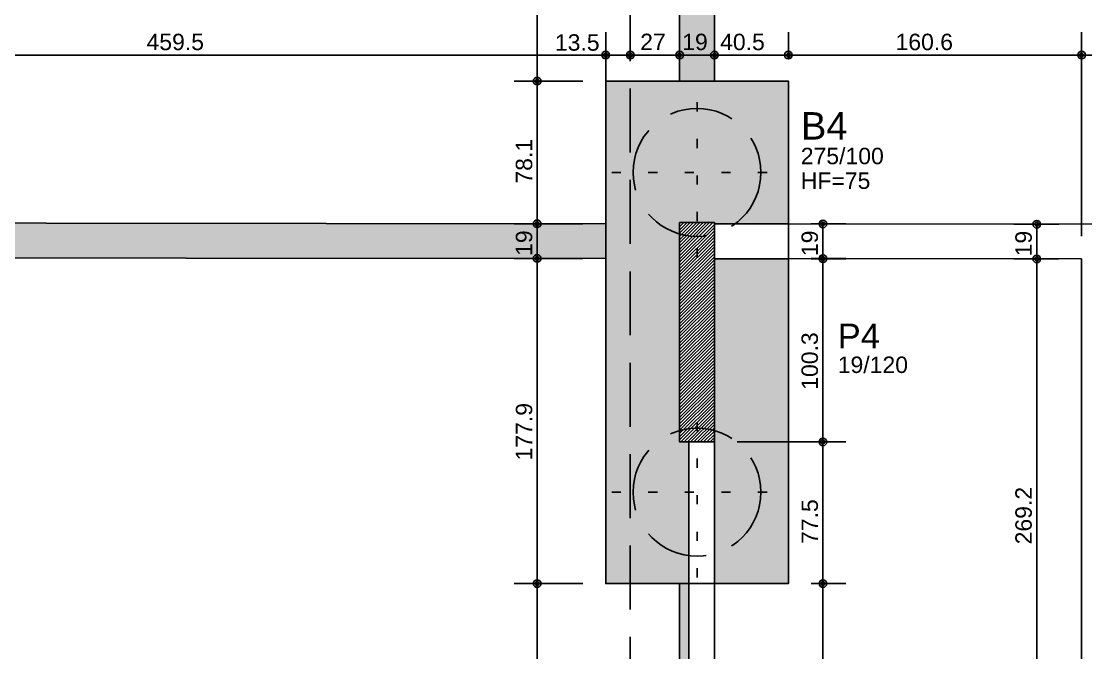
# Model space of a CAD drawing. Extents: x 0 to 119, y 0 to 84.
# Drawn here: x 12.41 to 24.06, y 43.2 to 50.11 of the extents above; entities that cross this region are included whole.
import ezdxf

# ---------------------------------------------------------------- set-up
doc = ezdxf.new("R2010")
doc.units = 0
doc.header["$MEASUREMENT"] = 0
doc.linetypes.add('ESTILO_TQS_0001', pattern=[1, 0.7, -0.3])
doc.linetypes.add('ESTILO_TQS_0002', pattern=[0.4, 0.1, -0.3])
for name, color, linetype in [('1', 3, 'CONTINUOUS'), ('10', 252, 'CONTINUOUS'), ('18', 6, 'CONTINUOUS'), ('3', 7, 'CONTINUOUS'), ('32', 250, 'CONTINUOUS'), ('36', 7, 'CONTINUOUS'), ('54', 7, 'CONTINUOUS'), ('62', 7, 'CONTINUOUS')]:
    doc.layers.add(name, color=color, linetype=linetype)
doc.styles.add('TQS_ARIAL', font='arial.ttf')

msp = doc.modelspace()

# ---------------------------------------------------------------- linework, layer by layer
at = {"layer": '1', "color": 3, "linetype": 'Continuous'}
msp.add_line((19.80376, 46.70812), (19.80376, 46.70812), dxfattribs=at)
msp.add_line((19.80376, 46.70812), (19.80376, 46.70812), dxfattribs=at)
at = {"layer": '10', "color": 252, "linetype": 'ESTILO_TQS_0002'}
for p, q in [((19.80376, 47.52502), (19.80376, 49.39122)), ((18.87066, 48.45812), (20.73686, 48.45812)), ((19.80376, 44.02502), (19.80376, 45.89122)), ((18.87066, 44.95812), (20.73686, 44.95812))]:
    msp.add_line(p, q, dxfattribs=at)
at = {"layer": '10', "color": 252, "linetype": 'ESTILO_TQS_0001'}
for centre in [(19.80376, 48.45812), (19.80376, 44.95812)]:
    msp.add_circle(centre, 0.7, dxfattribs=at)
at = {"layer": '18', "color": 6, "linetype": 'ESTILO_TQS_0001'}
msp.add_line((19.073775, 76.374926), (19.073775, 13.558246), dxfattribs=at)
at = {"layer": '18', "color": 6, "linetype": 'Continuous'}
msp.add_lwpolyline([(20.80376, 43.95812), (20.80376, 49.45812), (18.80376, 49.45812), (18.80376, 43.95812), (20.80376, 43.95812)], dxfattribs=at)
at = {"layer": '3', "color": 7, "linetype": 'Continuous'}
for points in [[(19.61376, 52.902901), (19.61376, 49.45812)], [(19.99376, 49.45812), (19.99376, 52.902901)], [(18.80376, 47.895897), (9.61376, 47.90452)], [(24.205308, 47.890829), (19.99376, 47.89402)], [(9.61376, 47.52452), (18.80376, 47.515897)], [(19.99376, 47.51402), (24.015129, 47.511007)], [(24.015129, 47.511007), (24.015129, 43.467811)], [(19.71376, 38.10812), (19.71376, 45.50812)], [(19.99376, 42.12636), (19.99376, 45.50812)], [(19.61376, 43.95812), (19.61376, 41.93636)], [(24.015129, 43.467811), (24.015129, 42.12636)]]:
    msp.add_lwpolyline(points, dxfattribs=at)
at = {"layer": '32', "color": 250, "linetype": 'Continuous'}
for p, q in [((18.05376, 52.902901), (18.05376, 49.45812)), ((18.80376, 48.145897), (18.80376, 49.992069)), ((18.80376, 49.70812), (18.80376, 49.992069)), ((19.073775, 49.70812), (19.073775, 49.992069)), ((19.073775, 49.70812), (19.073775, 49.992069)), ((19.61376, 49.70812), (19.61376, 49.992069)), ((19.61376, 49.70812), (19.61376, 49.992069)), ((19.99376, 49.70812), (19.99376, 49.992069)), ((19.99376, 49.70812), (19.99376, 49.992069)), ((20.80376, 49.70812), (20.80376, 49.992069)), ((20.80376, 49.70812), (20.80376, 49.992069)), ((24.015129, 47.761007), (24.015129, 49.992069)), ((24.015129, 47.761007), (24.015129, 49.992069)), ((9.61376, 49.742069), (18.80376, 49.742069)), ((19.073775, 49.742069), (18.80376, 49.742069)), ((19.073775, 49.742069), (19.61376, 49.742069)), ((19.61376, 49.742069), (19.99376, 49.742069)), ((19.99376, 49.742069), (20.80376, 49.742069)), ((20.80376, 49.742069), (24.015129, 49.742069)), ((24.015129, 49.742069), (24.395129, 49.742069)), ((18.55376, 49.45812), (17.80376, 49.45812)), ((18.55376, 49.45812), (17.80376, 49.45812)), ((18.05376, 49.45812), (18.05376, 47.895897)), ((18.80376, 49.45812), (18.80376, 49.45812)), ((18.80376, 49.45812), (18.80376, 49.45812)), ((18.80376, 49.45812), (18.80376, 49.45812)), ((19.073775, 49.45812), (19.073775, 49.45812)), ((19.073775, 49.45812), (19.073775, 49.45812)), ((19.61376, 49.45812), (19.61376, 49.45812)), ((19.61376, 49.45812), (19.61376, 49.45812)), ((19.99376, 49.45812), (19.99376, 49.45812)), ((19.99376, 49.45812), (19.99376, 49.45812)), ((20.80376, 49.45812), (20.80376, 49.45812)), ((20.80376, 49.45812), (20.80376, 49.45812)), ((18.55376, 47.895897), (17.80376, 47.895897)), ((18.55376, 47.895897), (17.80376, 47.895897)), ((18.05376, 47.895897), (18.05376, 47.515897)), ((18.80376, 47.895897), (18.80376, 47.895897)), ((18.80376, 47.895897), (18.80376, 47.895897)), ((18.80376, 47.895897), (18.80376, 47.895897)), ((20.80376, 47.89402), (20.80376, 47.89402)), ((21.05376, 47.89402), (21.43183, 47.89402)), ((21.18183, 47.51402), (21.18183, 47.89402)), ((23.765129, 47.891007), (23.272896, 47.891007)), ((23.522896, 47.511007), (23.522896, 47.891007)), ((24.015129, 47.891007), (24.015129, 47.891007)), ((18.55376, 47.515897), (17.80376, 47.515897)), ((18.55376, 47.515897), (17.80376, 47.515897)), ((18.05376, 47.515897), (18.05376, 43.95812)), ((18.80376, 47.515897), (18.80376, 47.515897)), ((18.80376, 47.515897), (18.80376, 47.515897)), ((20.80376, 47.51402), (20.80376, 47.51402)), ((20.80376, 47.513413), (20.80376, 47.513413)), ((21.05376, 47.51402), (21.43183, 47.51402)), ((21.05376, 47.513413), (21.43183, 47.513413)), ((21.18183, 45.50812), (21.18183, 47.513413)), ((23.765129, 47.511007), (23.272896, 47.511007)), ((23.765129, 47.511007), (23.272896, 47.511007)), ((23.522896, 47.511007), (23.522896, 42.12636)), ((24.015129, 47.511007), (24.015129, 47.511007)), ((24.015129, 47.511007), (24.015129, 47.511007)), ((24.015129, 47.511007), (24.015129, 47.511007)), ((24.015129, 47.511007), (24.015129, 47.511007)), ((19.99376, 45.50812), (19.99376, 45.50812)), ((19.99376, 45.50812), (19.99376, 45.50812)), ((20.24376, 45.50812), (21.43183, 45.50812)), ((20.24376, 45.50812), (21.43183, 45.50812)), ((21.18183, 43.95812), (21.18183, 45.50812)), ((18.55376, 43.95812), (17.80376, 43.95812)), ((18.55376, 43.95812), (17.80376, 43.95812)), ((18.05376, 43.95812), (18.05376, 38.476962)), ((18.80376, 43.95812), (18.80376, 43.95812)), ((18.80376, 43.95812), (18.80376, 43.95812)), ((20.80376, 43.95812), (20.80376, 43.95812)), ((20.80376, 43.95812), (20.80376, 43.95812)), ((21.05376, 43.95812), (21.43183, 43.95812)), ((21.05376, 43.95812), (21.43183, 43.95812)), ((21.18183, 42.12636), (21.18183, 43.95812)), ((19.99376, 43.283776), (19.99376, 43.283776)), ((19.71376, 43.223241), (19.71376, 43.223241))]:
    msp.add_line(p, q, dxfattribs=at)
for centre, radius in [((18.80376, 49.742069), 0.041625), ((18.80376, 49.742069), 0.041625), ((18.80376, 49.742069), 0.02075), ((18.80376, 49.742069), 0.02075), ((19.073775, 49.742069), 0.041625), ((19.073775, 49.742069), 0.041625), ((19.073775, 49.742069), 0.02075), ((19.073775, 49.742069), 0.02075), ((19.61376, 49.742069), 0.041625), ((19.61376, 49.742069), 0.041625), ((19.61376, 49.742069), 0.02075), ((19.61376, 49.742069), 0.02075), ((19.99376, 49.742069), 0.041625), ((19.99376, 49.742069), 0.041625), ((19.99376, 49.742069), 0.02075), ((19.99376, 49.742069), 0.02075), ((20.80376, 49.742069), 0.041625), ((20.80376, 49.742069), 0.041625), ((20.80376, 49.742069), 0.02075), ((20.80376, 49.742069), 0.02075), ((24.015129, 49.742069), 0.041625), ((24.015129, 49.742069), 0.041625), ((24.015129, 49.742069), 0.02075), ((24.015129, 49.742069), 0.02075), ((18.05376, 49.45812), 0.041625), ((18.05376, 49.45812), 0.041625), ((18.05376, 49.45812), 0.02075), ((18.05376, 49.45812), 0.02075), ((18.05376, 47.895897), 0.041625), ((18.05376, 47.895897), 0.041625), ((18.05376, 47.895897), 0.02075), ((18.05376, 47.895897), 0.02075), ((21.18183, 47.89402), 0.041625), ((21.18183, 47.89402), 0.02075), ((23.522896, 47.891007), 0.041625), ((23.522896, 47.891007), 0.02075), ((18.05376, 47.515897), 0.041625), ((18.05376, 47.515897), 0.041625), ((21.18183, 47.51402), 0.041625), ((21.18183, 47.513413), 0.041625), ((23.522896, 47.511007), 0.041625), ((23.522896, 47.511007), 0.041625), ((18.05376, 47.515897), 0.02075), ((18.05376, 47.515897), 0.02075), ((21.18183, 47.51402), 0.02075), ((21.18183, 47.513413), 0.02075), ((23.522896, 47.511007), 0.02075), ((23.522896, 47.511007), 0.02075), ((21.18183, 45.50812), 0.041625), ((21.18183, 45.50812), 0.041625), ((21.18183, 45.50812), 0.02075), ((21.18183, 45.50812), 0.02075), ((18.05376, 43.95812), 0.041625), ((18.05376, 43.95812), 0.041625), ((18.05376, 43.95812), 0.02075), ((18.05376, 43.95812), 0.02075), ((21.18183, 43.95812), 0.041625), ((21.18183, 43.95812), 0.041625), ((21.18183, 43.95812), 0.02075), ((21.18183, 43.95812), 0.02075)]:
    msp.add_circle(centre, radius, dxfattribs=at)
at = {"layer": '54', "linetype": 'Continuous'}
for points in [[(19.99376, 52.902901), (19.61376, 52.902901), (19.61376, 49.45812), (19.99376, 49.45812), (19.99376, 52.902901)], [(18.80376, 49.45812), (20.80376, 49.45812), (20.80376, 47.89402), (19.99376, 47.89402), (19.99376, 47.90812), (19.61376, 47.90812), (19.61376, 45.50812), (19.71376, 45.50812), (19.71376, 43.95812), (18.80376, 43.95812), (18.80376, 49.45812)], [(9.61376, 47.90452), (9.61376, 47.52452), (18.80376, 47.515897), (18.80376, 47.895897), (9.61376, 47.90452)], [(20.80376, 47.513413), (19.99376, 47.513413), (19.99376, 43.95812), (20.80376, 43.95812), (20.80376, 47.513413)], [(19.61376, 38.10812), (19.71376, 38.10812), (19.71376, 43.95812), (19.61376, 43.95812), (19.61376, 38.10812)]]:
    msp.add_lwpolyline(points, dxfattribs=at)
for points in [[(19.99376, 52.902901), (19.61376, 52.902901), (19.61376, 49.45812)], [(19.99376, 52.902901), (19.61376, 49.45812), (19.99376, 49.45812)], [(19.99376, 52.902901), (19.99376, 49.45812), (19.99376, 52.902901)], [(18.80376, 43.95812), (18.80376, 49.45812), (19.61376, 47.90812)], [(19.61376, 47.90812), (18.80376, 49.45812), (20.80376, 49.45812)], [(19.99376, 47.90812), (19.61376, 47.90812), (20.80376, 49.45812)], [(20.80376, 47.89402), (19.99376, 47.89402), (20.80376, 49.45812)], [(19.99376, 47.89402), (19.99376, 47.90812), (20.80376, 49.45812)], [(9.61376, 47.90452), (9.61376, 47.52452), (18.80376, 47.515897)], [(9.61376, 47.90452), (18.80376, 47.515897), (18.80376, 47.895897)], [(9.61376, 47.90452), (18.80376, 47.895897), (9.61376, 47.90452)], [(19.61376, 45.50812), (18.80376, 43.95812), (19.61376, 47.90812)], [(20.80376, 47.513413), (19.99376, 47.513413), (19.99376, 43.95812)], [(20.80376, 47.513413), (19.99376, 43.95812), (20.80376, 43.95812)], [(20.80376, 47.513413), (20.80376, 43.95812), (20.80376, 47.513413)], [(19.71376, 43.95812), (18.80376, 43.95812), (19.61376, 45.50812)], [(19.71376, 45.50812), (19.71376, 43.95812), (19.61376, 45.50812)], [(19.61376, 38.10812), (19.71376, 38.10812), (19.71376, 43.95812)], [(19.61376, 38.10812), (19.71376, 43.95812), (19.61376, 43.95812)], [(19.61376, 38.10812), (19.61376, 43.95812), (19.61376, 38.10812)]]:
    msp.add_solid(points, dxfattribs=at)
at = {"layer": '62', "linetype": 'Continuous'}
for p, q in [((19.61376, 47.544478), (19.977402, 47.90812)), ((19.61376, 47.579833), (19.942047, 47.90812)), ((19.61376, 47.615189), (19.906691, 47.90812)), ((19.61376, 47.650544), (19.871336, 47.90812)), ((19.61376, 47.685899), (19.835981, 47.90812)), ((19.61376, 47.721255), (19.800625, 47.90812)), ((19.61376, 47.75661), (19.76527, 47.90812)), ((19.61376, 47.791965), (19.729915, 47.90812)), ((19.61376, 47.827321), (19.694559, 47.90812)), ((19.61376, 47.862676), (19.659204, 47.90812)), ((19.61376, 47.898031), (19.623849, 47.90812)), ((19.61376, 47.509123), (19.99376, 47.889123)), ((19.61376, 47.473767), (19.99376, 47.853767)), ((19.61376, 47.438412), (19.99376, 47.818412)), ((19.61376, 47.403057), (19.99376, 47.783057)), ((19.61376, 47.367701), (19.99376, 47.747701)), ((19.61376, 47.332346), (19.99376, 47.712346)), ((19.61376, 47.29699), (19.99376, 47.67699)), ((19.61376, 47.261635), (19.99376, 47.641635)), ((19.61376, 47.22628), (19.99376, 47.60628)), ((19.61376, 47.190924), (19.99376, 47.570924)), ((19.61376, 47.155569), (19.99376, 47.535569)), ((19.61376, 47.120214), (19.99376, 47.500214)), ((19.61376, 47.084858), (19.99376, 47.464858)), ((19.61376, 47.049503), (19.99376, 47.429503)), ((19.61376, 47.014148), (19.99376, 47.394148)), ((19.61376, 46.978792), (19.99376, 47.358792)), ((19.61376, 46.943437), (19.99376, 47.323437)), ((19.61376, 46.908082), (19.99376, 47.288082)), ((19.61376, 46.872726), (19.99376, 47.252726)), ((19.61376, 46.837371), (19.99376, 47.217371)), ((19.61376, 46.802016), (19.99376, 47.182016)), ((19.61376, 46.76666), (19.99376, 47.14666)), ((19.61376, 46.731305), (19.99376, 47.111305)), ((19.61376, 46.69595), (19.99376, 47.07595)), ((19.61376, 46.660594), (19.99376, 47.040594)), ((19.61376, 46.625239), (19.99376, 47.005239)), ((19.61376, 46.589884), (19.99376, 46.969884)), ((19.61376, 46.554528), (19.99376, 46.934528)), ((19.61376, 46.519173), (19.99376, 46.899173)), ((19.61376, 46.483818), (19.99376, 46.863818)), ((19.61376, 46.448462), (19.99376, 46.828462)), ((19.61376, 46.413107), (19.99376, 46.793107)), ((19.61376, 46.377752), (19.99376, 46.757752)), ((19.61376, 46.342396), (19.99376, 46.722396)), ((19.61376, 46.307041), (19.99376, 46.687041)), ((19.61376, 46.271686), (19.99376, 46.651686)), ((19.61376, 46.23633), (19.99376, 46.61633)), ((19.61376, 46.200975), (19.99376, 46.580975)), ((19.61376, 46.16562), (19.99376, 46.54562)), ((19.61376, 46.130264), (19.99376, 46.510264)), ((19.61376, 46.094909), (19.99376, 46.474909)), ((19.61376, 46.059554), (19.99376, 46.439554)), ((19.61376, 46.024198), (19.99376, 46.404198)), ((19.61376, 45.988843), (19.99376, 46.368843)), ((19.61376, 45.953488), (19.99376, 46.333488)), ((19.61376, 45.918132), (19.99376, 46.298132)), ((19.61376, 45.882777), (19.99376, 46.262777)), ((19.61376, 45.847422), (19.99376, 46.227422)), ((19.61376, 45.812066), (19.99376, 46.192066)), ((19.61376, 45.776711), (19.99376, 46.156711)), ((19.61376, 45.741356), (19.99376, 46.121356)), ((19.61376, 45.706), (19.99376, 46.086)), ((19.61376, 45.670645), (19.99376, 46.050645)), ((19.61376, 45.63529), (19.99376, 46.01529)), ((19.61376, 45.599934), (19.99376, 45.979934)), ((19.61376, 45.564579), (19.99376, 45.944579)), ((19.61376, 45.529224), (19.99376, 45.909224)), ((19.628012, 45.50812), (19.99376, 45.873868)), ((19.663367, 45.50812), (19.99376, 45.838513)), ((19.698722, 45.50812), (19.99376, 45.803158)), ((19.734078, 45.50812), (19.99376, 45.767802)), ((19.769433, 45.50812), (19.99376, 45.732447)), ((19.804789, 45.50812), (19.99376, 45.697091)), ((19.840144, 45.50812), (19.99376, 45.661736)), ((19.875499, 45.50812), (19.99376, 45.626381)), ((19.910855, 45.50812), (19.99376, 45.591025)), ((19.94621, 45.50812), (19.99376, 45.55567)), ((19.981565, 45.50812), (19.99376, 45.520315))]:
    msp.add_line(p, q, dxfattribs=at)
msp.add_lwpolyline([(19.61376, 45.50812), (19.99376, 45.50812), (19.99376, 47.90812), (19.61376, 47.90812), (19.61376, 45.50812)], dxfattribs=at)

# ---------------------------------------------------------------- texts
at = {"layer": '32', "color": 250, "linetype": 'Continuous', "style": 'TQS_ARIAL'}
for s, p in [('459.5', (13.77676, 49.796069)), ('13.5', (18.247784, 49.789839)), ('27', (19.181768, 49.796069)), ('19', (19.64176, 49.796069)), ('40.5', (20.05676, 49.796069)), ('160.6', (21.977445, 49.796069))]:
    msp.add_text(s, height=0.18, dxfattribs=at).set_placement(p)
for s, p in [('78.1', (17.99976, 48.335008)), ('19', (17.99976, 47.543897)), ('19', (21.12783, 47.54202)), ('19', (23.468896, 47.539007)), ('100.3', (21.12783, 46.078767)), ('177.9', (17.99976, 45.305008)), ('269.2', (23.468896, 44.386684)), ('77.5', (21.12783, 44.39112))]:
    msp.add_text(s, height=0.18, rotation=90, dxfattribs=at).set_placement(p)
at = {"layer": '36', "color": 7, "linetype": 'Continuous', "style": 'TQS_ARIAL'}
for s, height, p in [('B4', 0.3, (20.940072, 48.817442)), ('275/100', 0.18, (20.940072, 48.547442)), ('HF=75', 0.18, (20.940072, 48.277442)), ('P4', 0.27, (21.344729, 46.532357)), ('19/120', 0.18, (21.344729, 46.262357))]:
    msp.add_text(s, height=height, dxfattribs=at).set_placement(p)

doc.saveas('drawing.dxf')
